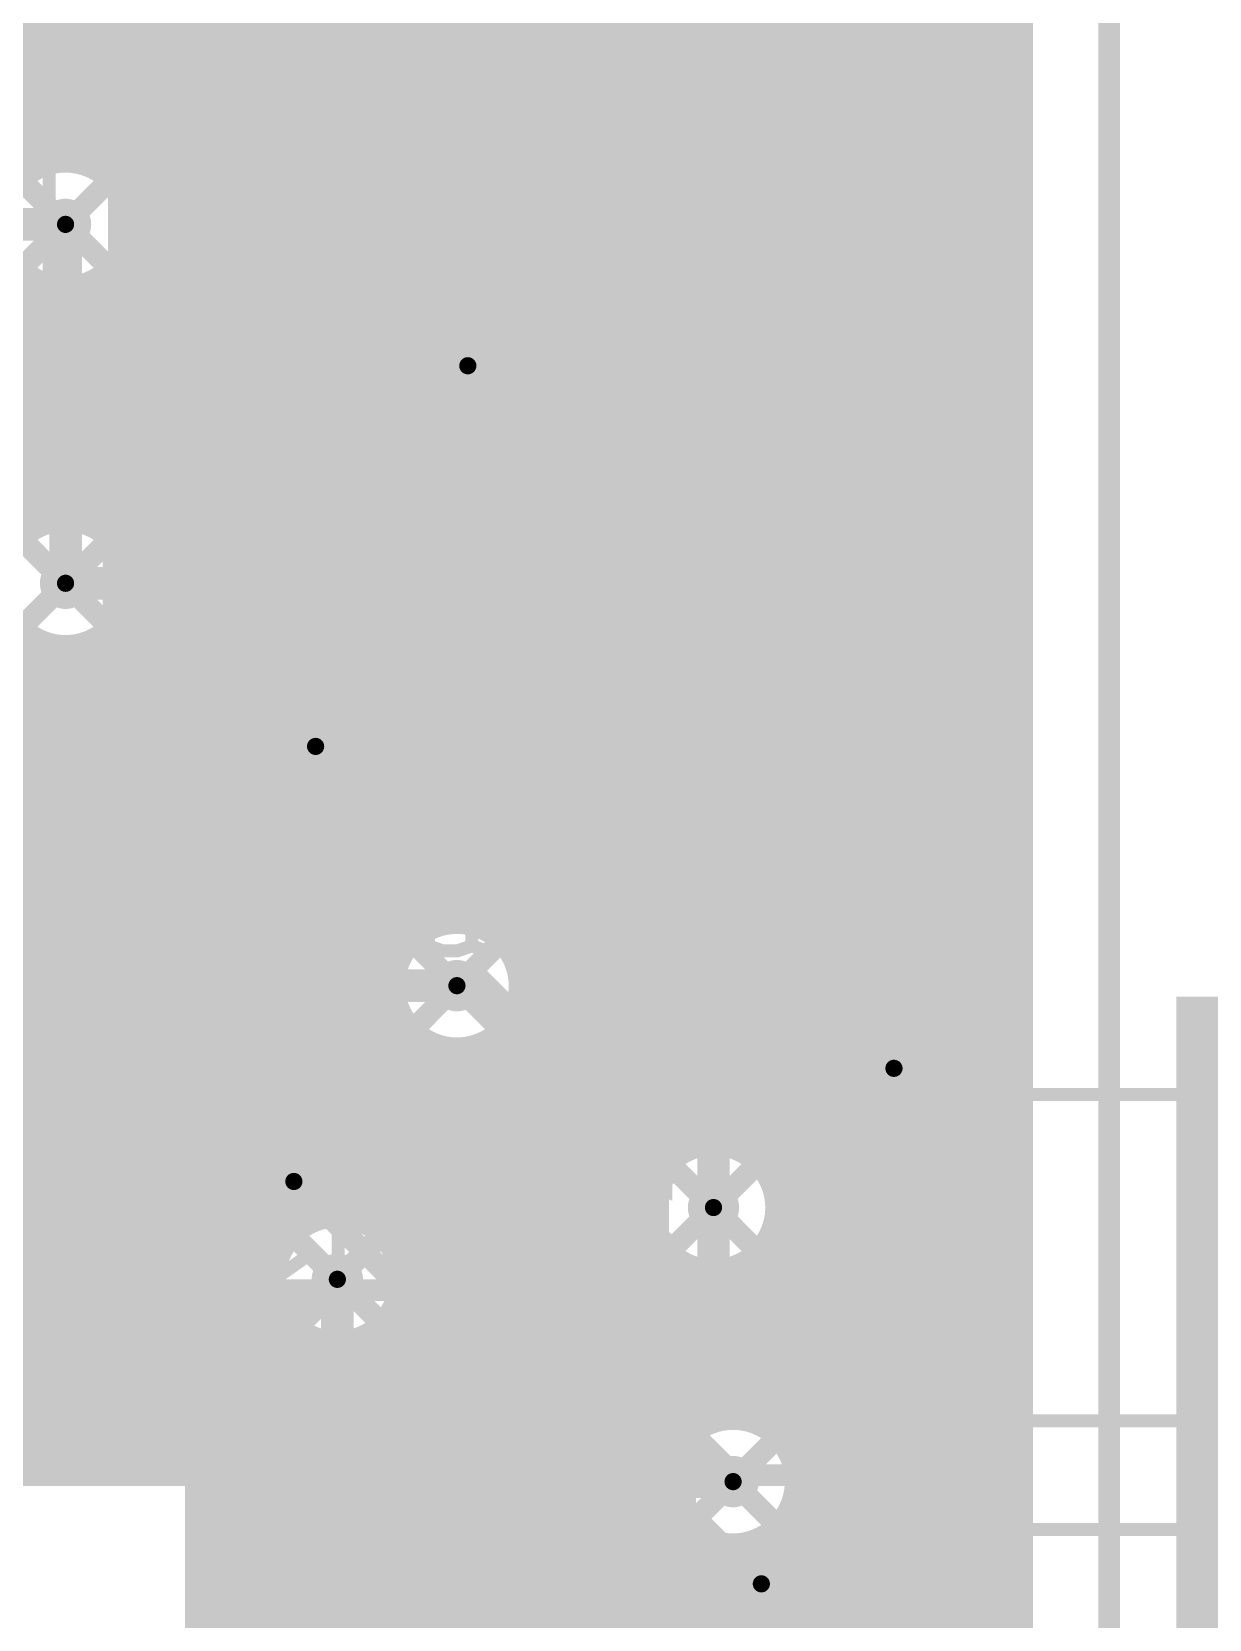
# Model space of a CAD drawing. Extents: x -11 to 221, y -93 to 178.
# Drawn here: x 53.45 to 67.21, y 98.01 to 116.55 of the extents above; entities that cross this region are included whole.
import ezdxf

# ---------------------------------------------------------------- set-up
doc = ezdxf.new("R2010")
doc.units = 0
doc.header["$MEASUREMENT"] = 0
doc.layers.get('0').update_dxf_attribs({"linetype": 'CONTINUOUS'})
for name, color, linetype in [('26-349-0_BOT', 7, 'CONTINUOUS'), ('26-349-0_DRD', 7, 'CONTINUOUS'), ('26-349-0_DRL', 2, 'CONTINUOUS'), ('26-349-0_FAB', 1, 'CONTINUOUS'), ('26-349-0_IN1', 3, 'CONTINUOUS'), ('26-349-0_IN2', 5, 'CONTINUOUS'), ('26-349-0_SMT', 14, 'CONTINUOUS'), ('26-349-0_SPT', 9, 'CONTINUOUS'), ('26-349-0_SST', 12, 'CONTINUOUS'), ('26-349-0_TOP', 11, 'CONTINUOUS'), ('THRUHOLE_TAP', 15, 'CONTINUOUS')]:
    doc.layers.add(name, color=color, linetype=linetype)

# ---------------------------------------------------------------- blocks, each defined once
blk = doc.blocks.new('ROUND_78')
at = {"const_width": 0.29972}
blk.add_lwpolyline([(-0.14986, 0, 1), (0.14986, 0, 1)], format="xyb", close=True, dxfattribs=at)
blk = doc.blocks.new('ROUND_82')
at = {"const_width": 0.29972}
blk.add_lwpolyline([(-0.14986, 0, 1), (0.14986, 0, 1)], format="xyb", close=True, dxfattribs=at)
blk = doc.blocks.new('ROUND_102')
at = {"const_width": 0.10033}
blk.add_lwpolyline([(-0.050164, 0, 1), (0.050164, 0, 1)], format="xyb", close=True, dxfattribs=at)
blk = doc.blocks.new('RECTANGLE_3')
blk.add_solid([(0.4826, 0.4064), (0.4826, -0.4064), (-0.4826, 0.4064), (-0.4826, -0.4064)])
blk = doc.blocks.new('RECTANGLE_5')
blk.add_solid([(0.63627, 0.51308), (0.63627, -0.51308), (-0.63627, 0.51308), (-0.63627, -0.51308)])
blk = doc.blocks.new('RECTANGLE_18')
blk.add_solid([(0.25019, 0.40005), (0.25019, -0.40005), (-0.25019, 0.40005), (-0.25019, -0.40005)])
blk = doc.blocks.new('RECTANGLE_57')
blk.add_solid([(0.65024, 0.40005), (0.65024, -0.40005), (-0.65024, 0.40005), (-0.65024, -0.40005)])
blk = doc.blocks.new('ROUND_88')
at = {"const_width": 0.10033}
blk.add_lwpolyline([(-0.050164, 0, 1), (0.050164, 0, 1)], format="xyb", close=True, dxfattribs=at)

msp = doc.modelspace()

# ---------------------------------------------------------------- linework, layer by layer
at = {"layer": '26-349-0_BOT', "const_width": 0.381}
for points in [[(60.325, 94.488), (60.325, 100.076), (60.071, 100.33), (60.071, 129.032), (59.69, 129.413), (59.69, 130.683)], [(61.4172, 102.8192), (61.4172, 130.0988)], [(61.6458, 99.6188), (60.706, 100.5586), (60.706, 103.124), (60.833, 103.251), (60.833, 129.286), (60.579, 129.54)], [(53.848, 114.3), (53.848, 110.109)], [(81.407, 29.21), (80.8101, 29.21), (62.23, 29.21), (60.706, 30.734), (60.706, 65.151), (59.436, 66.421), (59.436, 104.648), (58.674, 105.41), (58.42, 105.41)], [(57.023, 90.551), (57.023, 101.981)]]:
    msp.add_lwpolyline(points, dxfattribs=at)
at = {"layer": '26-349-0_DRD', "const_width": 0.254}
for points in [[(55.118, 115.57), (52.578, 115.57)], [(55.118, 115.57), (52.578, 113.03)], [(55.118, 113.03), (52.578, 115.57)], [(55.118, 113.03), (55.118, 115.57)], [(57.277, 113.919), (57.277, 111.379)], [(59.817, 113.919), (57.277, 113.919)], [(59.817, 113.919), (57.277, 111.379)], [(59.817, 111.379), (57.277, 113.919)], [(59.817, 111.379), (59.817, 113.919)], [(52.578, 113.03), (55.118, 113.03)], [(55.118, 111.379), (52.578, 111.379)], [(55.118, 111.379), (52.578, 108.839)], [(55.118, 108.839), (52.578, 111.379)], [(55.118, 108.839), (55.118, 111.379)], [(57.277, 111.379), (59.817, 111.379)], [(55.499, 109.474), (55.499, 106.934)], [(58.039, 109.474), (55.499, 109.474)], [(58.039, 109.474), (55.499, 106.934)], [(58.039, 106.934), (55.499, 109.474)], [(58.039, 106.934), (58.039, 109.474)], [(52.578, 108.839), (55.118, 108.839)], [(55.499, 106.934), (58.039, 106.934)], [(53.594, 106.807), (51.054, 106.807)], [(53.594, 106.807), (51.054, 104.267)], [(53.594, 104.267), (51.054, 106.807)], [(53.594, 104.267), (53.594, 106.807)], [(57.15, 106.68), (57.15, 104.14)], [(59.69, 106.68), (57.15, 106.68)], [(59.69, 106.68), (57.15, 104.14)], [(59.69, 104.14), (57.15, 106.68)], [(59.69, 104.14), (59.69, 106.68)], [(62.2554, 105.7148), (62.2554, 103.1748)], [(64.7954, 105.7148), (62.2554, 105.7148)], [(64.7954, 105.7148), (62.2554, 103.1748)], [(64.7954, 103.1748), (62.2554, 105.7148)], [(64.7954, 103.1748), (64.7954, 105.7148)], [(51.054, 104.267), (53.594, 104.267)], [(55.245, 104.394), (55.245, 101.854)], [(57.785, 104.394), (55.245, 104.394)], [(57.785, 104.394), (55.245, 101.854)], [(57.785, 101.854), (55.245, 104.394)], [(55.245, 104.394), (55.245, 101.854)], [(57.785, 104.394), (55.245, 104.394)], [(57.785, 104.394), (55.245, 101.854)], [(57.785, 101.854), (55.245, 104.394)], [(57.785, 101.854), (57.785, 104.394)], [(57.785, 101.854), (57.785, 104.394)], [(57.15, 104.14), (59.69, 104.14)], [(60.1472, 104.0892), (60.1472, 101.5492)], [(62.6872, 104.0892), (60.1472, 104.0892)], [(62.6872, 104.0892), (60.1472, 101.5492)], [(62.6872, 101.5492), (60.1472, 104.0892)], [(62.6872, 101.5492), (62.6872, 104.0892)], [(55.753, 103.251), (55.753, 100.711)], [(58.293, 103.251), (55.753, 103.251)], [(58.293, 103.251), (55.753, 100.711)], [(58.293, 100.711), (55.753, 103.251)], [(58.293, 100.711), (58.293, 103.251)], [(62.2554, 103.1748), (64.7954, 103.1748)], [(55.245, 101.854), (57.785, 101.854)], [(55.245, 101.854), (57.785, 101.854)], [(60.1472, 101.5492), (62.6872, 101.5492)], [(60.3758, 100.8888), (60.3758, 98.3488)], [(62.9158, 100.8888), (60.3758, 100.8888)], [(62.9158, 100.8888), (60.3758, 98.3488)], [(62.9158, 98.3488), (60.3758, 100.8888)], [(62.9158, 98.3488), (62.9158, 100.8888)], [(55.753, 100.711), (58.293, 100.711)], [(60.706, 99.695), (60.706, 97.155)], [(63.246, 99.695), (60.706, 99.695)], [(63.246, 99.695), (60.706, 97.155)], [(63.246, 97.155), (60.706, 99.695)], [(60.706, 99.695), (60.706, 97.155)], [(63.246, 99.695), (60.706, 99.695)], [(63.246, 99.695), (60.706, 97.155)], [(63.246, 97.155), (60.706, 99.695)], [(63.246, 97.155), (63.246, 99.695)], [(63.246, 97.155), (63.246, 99.695)], [(60.3758, 98.3488), (62.9158, 98.3488)]]:
    msp.add_lwpolyline(points, dxfattribs=at)
at = {"layer": '26-349-0_DRL', "const_width": 2.49936}
for points in [[(68.199, 116.586), (83.185, 116.586), (86.614, 120.015), (86.614, 143.256)], [(68.072, 52.959), (68.072, 105.283)]]:
    msp.add_lwpolyline(points, dxfattribs=at)
at = {"layer": '26-349-0_FAB', "const_width": 0.254}
msp.add_lwpolyline([(-7.62, 142.24), (-7.62, 102.87), (17.78, 102.87), (17.78, 93.345), (55.88, 93.345), (55.88, 55.245), (48.895, 55.245), (48.895, -6.985), (109.22, -6.985), (109.22, 45.72), (66.04, 45.72), (66.04, 142.875), (33.655, 142.875), (27.94, 148.59), (27.94, 152.4), (11.43, 152.4), (11.43, 142.24), (-7.62, 142.24)], dxfattribs=at)
at = {"layer": '26-349-0_IN1', "const_width": 0.254}
for points in [[(62.2046, 139.446), (62.2046, 100.09124)], [(62.4332, 139.446), (62.4332, 98.9965)], [(62.6618, 139.446), (62.6618, 98.679)], [(62.8904, 139.446), (62.8904, 104.80802)], [(63.119, 139.446), (63.119, 105.05186)], [(63.3476, 139.446), (63.3476, 105.15346)], [(63.5762, 139.446), (63.5762, 105.17378)], [(63.8048, 139.446), (63.8048, 105.12044)], [(64.0334, 139.446), (64.0334, 104.97058)], [(64.262, 139.446), (64.262, 89.82456)], [(64.4906, 139.446), (64.4906, 90.09888)], [(64.7192, 139.446), (64.7192, 90.21064)], [(64.9478, 139.446), (64.9478, 90.24112)], [(65.024, 139.446), (65.024, 90.2335)], [(59.2328, 130.1115), (59.2328, 112.903)], [(59.4614, 129.98704), (59.4614, 25.88768)], [(59.69, 129.95148), (59.69, 94.85122)], [(61.976, 129.62636), (61.976, 103.29164)], [(61.2902, 129.36728), (61.2902, 103.53802)], [(61.5188, 129.3749), (61.5188, 103.5431)], [(61.7474, 129.44602), (61.7474, 103.47198)], [(59.9186, 129.22504), (59.9186, 95.09506)], [(60.1472, 128.94818), (60.1472, 95.19666)], [(61.0616, 128.98882), (61.0616, 103.45928)], [(60.3758, 128.83642), (60.3758, 95.21698)], [(60.6044, 128.80848), (60.6044, 95.16364)], [(60.833, 128.8542), (60.833, 103.25862)], [(53.975, 127.6096), (53.975, 115.01882)], [(59.0042, 127.51816), (59.0042, 113.2205)], [(53.7464, 127.28702), (53.7464, 115.0239)], [(54.2036, 127.28702), (54.2036, 114.94008)], [(58.7756, 127.23622), (58.7756, 113.34242)], [(53.5178, 127.09144), (53.5178, 114.95278)], [(54.4322, 127.09144), (54.4322, 114.73942)], [(56.9468, 127.10922), (56.9468, 108.91266)], [(58.547, 127.05842), (58.547, 113.38052)], [(54.6608, 126.9619), (54.6608, 106.426)], [(54.8894, 126.88316), (54.8894, 106.426)], [(57.1754, 126.9746), (57.1754, 108.81106)], [(57.404, 126.88824), (57.404, 108.56722)], [(58.0898, 126.87046), (58.0898, 113.2205)], [(58.3184, 126.94158), (58.3184, 113.34242)], [(55.118, 126.84252), (55.118, 106.426)], [(57.6326, 126.84506), (57.6326, 102.38486)], [(57.8612, 126.83998), (57.8612, 112.903)], [(55.3466, 122.30608), (55.3466, 106.426)], [(56.7182, 122.16384), (56.7182, 108.93298)], [(55.5752, 121.92762), (55.5752, 93.36278)], [(56.4896, 121.88698), (56.4896, 108.87964)], [(55.8038, 121.793), (55.8038, 103.29418)], [(56.0324, 121.74728), (56.0324, 103.67264)], [(56.261, 121.77522), (56.261, 108.72978)], [(65.024, 116.5606), (51.74996, 116.5606)], [(65.024, 116.332), (47.98822, 116.332)], [(65.024, 116.1034), (37.62248, 116.1034)], [(65.024, 115.8748), (37.58692, 115.8748)], [(65.024, 115.6462), (49.96942, 115.6462)], [(65.024, 115.4176), (50.17008, 115.4176)], [(65.024, 115.189), (50.24882, 115.189)], [(53.53304, 114.9604), (51.74996, 114.9604)], [(65.024, 114.9604), (54.16296, 114.9604)], [(65.024, 114.7318), (54.43728, 114.7318)], [(65.024, 114.5032), (54.54904, 114.5032)], [(65.024, 114.2746), (54.57952, 114.2746)], [(65.024, 114.046), (54.5338, 114.046)], [(65.024, 113.8174), (54.39664, 113.8174)], [(54.4322, 113.86058), (54.4322, 110.54842)], [(53.67528, 113.5888), (51.60518, 113.5888)], [(53.5178, 113.64722), (53.5178, 110.76178)], [(53.7464, 113.5761), (53.7464, 110.8329)], [(53.975, 113.57864), (53.975, 110.82782)], [(65.024, 113.5888), (54.01818, 113.5888)], [(54.2036, 113.65992), (54.2036, 110.74908)], [(58.37428, 113.3602), (37.59454, 113.3602)], [(65.024, 113.3602), (58.71718, 113.3602)], [(57.99582, 113.1316), (37.52342, 113.1316)], [(65.024, 113.1316), (59.09564, 113.1316)], [(57.8612, 112.903), (46.88078, 112.903)], [(65.024, 112.903), (59.2328, 112.903)], [(57.81548, 112.6744), (47.03064, 112.6744)], [(65.024, 112.6744), (59.27852, 112.6744)], [(57.84342, 112.4458), (47.08398, 112.4458)], [(65.024, 112.4458), (59.24804, 112.4458)], [(57.95518, 112.2172), (47.06366, 112.2172)], [(57.8612, 112.395), (57.8612, 105.88244)], [(65.024, 112.2172), (59.13628, 112.2172)], [(59.2328, 112.395), (59.2328, 52.324)], [(58.0898, 112.0775), (58.0898, 106.06278)], [(59.0042, 112.0775), (59.0042, 105.84942)], [(58.23204, 111.9886), (46.96206, 111.9886)], [(58.3184, 111.95304), (58.3184, 106.1339)], [(58.547, 111.91748), (58.547, 106.12882)], [(58.7756, 111.95304), (58.7756, 106.05008)], [(65.024, 111.9886), (58.86196, 111.9886)], [(65.024, 111.76), (46.71822, 111.76)], [(65.024, 111.5314), (37.5666, 111.5314)], [(65.024, 111.3028), (37.61486, 111.3028)], [(65.024, 111.0742), (37.62502, 111.0742)], [(65.024, 110.8456), (37.59962, 110.8456)], [(65.024, 110.617), (54.37378, 110.617)], [(65.024, 110.3884), (54.52364, 110.3884)], [(65.024, 110.1598), (54.57698, 110.1598)], [(65.024, 109.9312), (54.55666, 109.9312)], [(54.4322, 109.66958), (54.4322, 106.426)], [(65.024, 109.7026), (54.45506, 109.7026)], [(53.48478, 109.474), (38.62578, 109.474)], [(53.5178, 109.45622), (53.5178, 106.426)], [(54.2036, 109.46892), (54.2036, 106.426)], [(65.024, 109.474), (54.21122, 109.474)], [(65.024, 109.2454), (38.77564, 109.2454)], [(53.7464, 109.3851), (53.7464, 106.426)], [(53.975, 109.38764), (53.975, 106.426)], [(65.024, 109.0168), (38.82898, 109.0168)], [(56.32958, 108.7882), (38.80866, 108.7882)], [(65.024, 108.7882), (57.20842, 108.7882)], [(56.12892, 108.5596), (38.70706, 108.5596)], [(65.024, 108.5596), (57.40908, 108.5596)], [(56.04764, 108.331), (51.96078, 108.331)], [(65.024, 108.331), (57.48782, 108.331)], [(56.0451, 108.1024), (52.11064, 108.1024)], [(65.024, 108.1024), (57.4929, 108.1024)], [(56.11622, 107.8738), (52.16398, 107.8738)], [(57.404, 107.84078), (57.404, 102.60584)], [(65.024, 107.8738), (57.42178, 107.8738)], [(56.29656, 107.6452), (52.14366, 107.6452)], [(56.261, 107.67822), (56.261, 103.8098)], [(57.1754, 107.5944), (57.1754, 103.43896)], [(65.024, 107.6452), (57.24144, 107.6452)], [(65.024, 107.4166), (52.04206, 107.4166)], [(56.4896, 107.52836), (56.4896, 103.85552)], [(56.7182, 107.47502), (56.7182, 103.82504)], [(56.9468, 107.4928), (56.9468, 103.71328)], [(65.024, 107.188), (51.79822, 107.188)], [(65.024, 106.9594), (28.829, 106.9594)], [(65.024, 106.7308), (28.829, 106.7308)], [(65.024, 106.5022), (28.829, 106.5022)], [(55.372, 106.426), (28.829, 106.426)], [(55.372, 106.426), (55.372, 93.42882)], [(65.024, 106.2736), (55.372, 106.2736)], [(58.05678, 106.045), (55.372, 106.045)], [(65.024, 106.045), (58.78322, 106.045)], [(57.8104, 105.8164), (55.372, 105.8164)], [(65.024, 105.8164), (59.02706, 105.8164)], [(57.7088, 105.5878), (55.372, 105.5878)], [(65.024, 105.5878), (59.12866, 105.5878)], [(57.69102, 105.3592), (55.372, 105.3592)], [(65.024, 105.3592), (59.14898, 105.3592)], [(57.74436, 105.1306), (55.372, 105.1306)], [(63.2714, 105.1306), (59.09564, 105.1306)], [(65.024, 105.1306), (63.7794, 105.1306)], [(57.89422, 104.902), (55.372, 104.902)], [(57.8612, 104.93756), (57.8612, 96.86544)], [(62.9539, 104.902), (58.94578, 104.902)], [(59.0042, 104.97058), (59.0042, 95.64878)], [(65.024, 104.902), (64.0969, 104.902)], [(62.82944, 104.6734), (55.372, 104.6734)], [(58.0898, 104.75722), (58.0898, 96.80448)], [(58.3184, 104.6861), (58.3184, 96.63938)], [(58.547, 104.68864), (58.547, 95.85198)], [(58.7756, 104.76992), (58.7756, 95.79864)], [(65.024, 104.6734), (64.21882, 104.6734)], [(62.79388, 104.4448), (55.372, 104.4448)], [(65.024, 104.4448), (64.25692, 104.4448)], [(62.82944, 104.2162), (55.372, 104.2162)], [(62.8904, 104.08158), (62.8904, 94.18066)], [(65.024, 104.2162), (64.21882, 104.2162)], [(62.9539, 103.9876), (55.372, 103.9876)], [(64.0334, 103.91902), (64.0334, 94.27718)], [(65.024, 103.9876), (64.0969, 103.9876)], [(56.15178, 103.759), (55.372, 103.759)], [(63.2714, 103.759), (56.87822, 103.759)], [(63.119, 103.8352), (63.119, 94.40164)], [(63.3476, 103.7336), (63.3476, 94.49308)], [(63.5762, 103.71582), (63.5762, 94.50324)], [(65.024, 103.759), (63.7794, 103.759)], [(63.8048, 103.76916), (63.8048, 94.44228)], [(55.9054, 103.5304), (55.372, 103.5304)], [(61.24448, 103.5304), (57.12206, 103.5304)], [(65.024, 103.5304), (61.58738, 103.5304)], [(55.8038, 103.3018), (55.372, 103.3018)], [(60.86602, 103.3018), (57.22366, 103.3018)], [(65.024, 103.3018), (61.96584, 103.3018)], [(55.78602, 103.0732), (55.372, 103.0732)], [(55.8038, 102.95128), (55.8038, 93.18244)], [(60.7314, 103.0732), (57.24398, 103.0732)], [(65.024, 103.0732), (62.103, 103.0732)], [(55.83936, 102.8446), (55.372, 102.8446)], [(57.1754, 102.80904), (57.1754, 102.69728)], [(60.68568, 102.8446), (57.19064, 102.8446)], [(65.024, 102.8446), (62.14872, 102.8446)], [(55.98922, 102.616), (55.372, 102.616)], [(56.0324, 102.57282), (56.0324, 92.583)], [(60.71362, 102.616), (57.38622, 102.616)], [(65.024, 102.616), (62.11824, 102.616)], [(56.4134, 102.3874), (55.372, 102.3874)], [(56.261, 102.4382), (56.261, 92.583)], [(60.82538, 102.3874), (57.63006, 102.3874)], [(65.024, 102.3874), (62.00648, 102.3874)], [(60.833, 102.37978), (60.833, 95.01378)], [(61.976, 102.34676), (61.976, 100.27158)], [(56.3118, 102.1588), (55.372, 102.1588)], [(61.10224, 102.1588), (57.73166, 102.1588)], [(61.0616, 102.17912), (61.0616, 100.05822)], [(61.2902, 102.09784), (61.2902, 100.25888)], [(61.5188, 102.0953), (61.5188, 100.33762)], [(65.024, 102.1588), (61.73216, 102.1588)], [(61.7474, 102.16642), (61.7474, 100.3427)], [(56.29402, 101.9302), (55.372, 101.9302)], [(65.024, 101.9302), (57.75198, 101.9302)], [(56.34736, 101.7016), (55.372, 101.7016)], [(65.024, 101.7016), (57.69864, 101.7016)], [(56.49722, 101.473), (55.372, 101.473)], [(56.4896, 101.48062), (56.4896, 92.583)], [(65.024, 101.473), (57.54878, 101.473)], [(57.6326, 101.57714), (57.6326, 96.85528)], [(56.7182, 101.31552), (56.7182, 92.583)], [(57.404, 101.35616), (57.404, 96.76384)], [(65.024, 101.2444), (55.372, 101.2444)], [(56.9468, 101.25202), (56.9468, 91.27744)], [(57.1754, 101.26472), (57.1754, 96.54286)], [(65.024, 101.0158), (55.372, 101.0158)], [(65.024, 100.7872), (55.372, 100.7872)], [(65.024, 100.5586), (55.372, 100.5586)], [(61.47308, 100.33), (55.372, 100.33)], [(65.024, 100.33), (61.81598, 100.33)], [(61.09462, 100.1014), (55.372, 100.1014)], [(65.024, 100.1014), (62.19444, 100.1014)], [(60.96, 99.8728), (55.372, 99.8728)], [(65.024, 99.8728), (62.3316, 99.8728)], [(60.91428, 99.6442), (55.372, 99.6442)], [(65.024, 99.6442), (62.37732, 99.6442)], [(60.94222, 99.4156), (55.372, 99.4156)], [(65.024, 99.4156), (62.34684, 99.4156)], [(61.05398, 99.187), (55.372, 99.187)], [(61.0616, 99.17938), (61.0616, 87.79764)], [(62.2046, 99.14636), (62.2046, 99.11842)], [(65.024, 99.187), (62.23508, 99.187)], [(61.33084, 98.9584), (55.372, 98.9584)], [(61.2902, 98.97872), (61.2902, 98.679)], [(65.024, 98.9584), (62.47638, 98.9584)], [(61.31052, 98.7298), (55.372, 98.7298)], [(65.024, 98.7298), (62.64148, 98.7298)], [(61.24702, 98.5012), (55.372, 98.5012)], [(65.024, 98.5012), (62.70244, 98.5012)], [(61.25972, 98.2726), (55.372, 98.2726)], [(61.2902, 98.171), (61.2902, 87.78748)], [(62.6618, 98.171), (62.6618, 92.53728)], [(65.024, 98.2726), (62.69228, 98.2726)], [(61.35116, 98.044), (55.372, 98.044)], [(65.024, 98.044), (62.60084, 98.044)]]:
    msp.add_lwpolyline(points, dxfattribs=at)
for points in [[(53.848, 115.03152, 0.4142136), (53.11648, 114.3)], [(54.57952, 114.3, 0.4142136), (53.848, 115.03152)], [(53.11648, 114.3, 0.4142136), (53.848, 113.56848)], [(53.848, 113.56848, 0.4142136), (54.57952, 114.3)], [(58.547, 113.38052, 0.4142136), (57.81548, 112.649)], [(59.27852, 112.649, 0.4142136), (58.547, 113.38052)], [(57.81548, 112.649, 0.4142136), (58.547, 111.91748)], [(58.547, 111.91748, 0.4142136), (59.27852, 112.649)], [(53.848, 110.84052, 0.4142136), (53.11648, 110.109)], [(54.57952, 110.109, 0.4142136), (53.848, 110.84052)], [(53.11648, 110.109, 0.4142136), (53.848, 109.37748)], [(53.848, 109.37748, 0.4142136), (54.57952, 110.109)], [(56.769, 108.93552, 0.4142136), (56.03748, 108.204)], [(57.50052, 108.204, 0.4142136), (56.769, 108.93552)], [(56.03748, 108.204, 0.4142136), (56.769, 107.47248)], [(56.769, 107.47248, 0.4142136), (57.50052, 108.204)], [(58.42, 106.14152, 0.4142136), (57.68848, 105.41)], [(59.15152, 105.41, 0.4142136), (58.42, 106.14152)], [(57.68848, 105.41, 0.4142136), (58.42, 104.67848)], [(58.42, 104.67848, 0.4142136), (59.15152, 105.41)], [(63.5254, 105.17632, 0.4142136), (62.79388, 104.4448)], [(64.25692, 104.4448, 0.4142136), (63.5254, 105.17632)], [(62.79388, 104.4448, 0.4142136), (63.5254, 103.71328)], [(63.5254, 103.71328, 0.4142136), (64.25692, 104.4448)], [(56.515, 103.85552, 0.4142136), (55.78348, 103.124)], [(56.515, 103.85552, 0.4142136), (55.78348, 103.124)], [(57.24652, 103.124, 0.4142136), (56.515, 103.85552)], [(57.24652, 103.124, 0.4142136), (56.515, 103.85552)], [(61.4172, 103.55072, 0.4142136), (60.68568, 102.8192)], [(62.14872, 102.8192, 0.4142136), (61.4172, 103.55072)], [(55.78348, 103.124, 0.3770143), (56.42102, 102.39756)], [(55.78348, 103.124, 0.3770143), (56.42102, 102.39756)], [(57.11444, 102.70744, 0.1530038), (57.24497, 103.124)], [(57.11444, 102.70744, 0.1530038), (57.24497, 103.124)], [(60.68568, 102.8192, 0.4142136), (61.4172, 102.08768)], [(61.4172, 102.08768, 0.4142136), (62.14872, 102.8192)], [(57.75452, 101.981, 0.3779968), (57.11444, 102.70744)], [(56.42102, 102.39756, 0.1524972), (56.29095, 101.981)], [(56.29148, 101.981, 0.4142136), (57.023, 101.24948)], [(57.023, 101.24948, 0.4142136), (57.75452, 101.981)], [(61.6458, 100.35032, 0.4142136), (60.91428, 99.6188)], [(62.37732, 99.6188, 0.4142136), (61.6458, 100.35032)], [(60.91428, 99.6188, 0.3310226), (61.43498, 98.91776)], [(62.18682, 99.12604, 0.1868162), (62.37759, 99.6188)], [(62.70752, 98.425, 0.3310226), (62.18682, 99.12604)], [(61.43498, 98.91776, 0.1868162), (61.24421, 98.425)], [(61.24448, 98.425, 0.4142136), (61.976, 97.69348)], [(61.976, 97.69348, 0.4142136), (62.70752, 98.425)]]:
    msp.add_lwpolyline(points, format="xyb", dxfattribs=at)
at = {"layer": '26-349-0_IN2', "const_width": 0.254}
for points in [[(63.2968, 143.002), (63.2968, 94.47784)], [(63.0682, 133.30428), (63.0682, 94.36608)], [(62.611, 132.7912), (62.611, 81.90484)], [(62.8396, 132.92582), (62.8396, 94.09176)], [(62.1538, 132.77342), (62.1538, 100.14458)], [(62.3824, 132.74548), (62.3824, 81.99628)], [(63.5254, 131.04114), (63.5254, 94.50832)], [(63.754, 130.82016), (63.754, 94.4626)], [(64.4398, 130.77952), (64.4398, 75.91298)], [(64.516, 130.82016), (64.516, 75.90282)], [(63.9826, 130.72872), (63.9826, 94.32544)], [(64.2112, 130.71602), (64.2112, 93.94698)], [(59.4106, 130.00736), (59.4106, 66.44386)], [(59.6392, 129.95402), (59.6392, 94.742)], [(61.9252, 129.57302), (61.9252, 103.34498)], [(59.8678, 129.36728), (59.8678, 95.0595)], [(61.468, 129.36982), (61.468, 103.54818)], [(61.6966, 129.42316), (61.6966, 103.49484)], [(61.2394, 129.22504), (61.2394, 103.52786)], [(60.0964, 128.98882), (60.0964, 95.18142)], [(61.0108, 128.94818), (61.0108, 103.42626)], [(60.325, 128.8542), (60.325, 95.21952)], [(60.5536, 128.80848), (60.5536, 95.18142)], [(60.7822, 128.83642), (60.7822, 103.18242)], [(59.182, 127.95504), (59.182, 95.377)], [(53.9242, 127.51816), (53.9242, 115.02644)], [(56.4388, 127.48006), (56.4388, 102.42042)], [(58.9534, 127.44196), (58.9534, 105.91038)], [(53.6956, 127.23622), (53.6956, 115.01628)], [(54.1528, 127.3429), (54.1528, 114.96548)], [(56.6674, 127.37592), (56.6674, 102.62108)], [(53.467, 127.05842), (53.467, 114.92484)], [(54.3814, 127.127), (54.3814, 114.80038)], [(56.2102, 127.21336), (56.2102, 99.695)], [(56.896, 127.14732), (56.896, 102.69982)], [(58.7248, 127.1905), (58.7248, 106.07548)], [(54.61, 126.9873), (54.61, 99.695)], [(54.8386, 126.89586), (54.8386, 99.695)], [(55.5244, 126.86538), (55.5244, 99.695)], [(55.753, 126.93142), (55.753, 99.695)], [(55.9816, 127.04064), (55.9816, 99.695)], [(57.1246, 127), (57.1246, 102.7049)], [(57.3532, 126.90348), (57.3532, 102.63378)], [(58.039, 126.8603), (58.039, 106.03484)], [(58.2676, 126.92126), (58.2676, 106.12628)], [(58.4962, 127.02794), (58.4962, 106.13644)], [(55.0672, 126.85014), (55.0672, 99.695)], [(55.2958, 126.83998), (55.2958, 99.695)], [(57.5818, 126.85268), (57.5818, 102.45344)], [(57.8104, 126.83744), (57.8104, 105.81386)], [(64.516, 116.5606), (51.74996, 116.5606)], [(64.516, 116.332), (37.61994, 116.332)], [(64.516, 116.1034), (37.62248, 116.1034)], [(64.516, 115.8748), (37.58692, 115.8748)], [(64.516, 115.6462), (49.96942, 115.6462)], [(64.516, 115.4176), (50.17008, 115.4176)], [(64.516, 115.189), (50.24882, 115.189)], [(53.53304, 114.9604), (51.74996, 114.9604)], [(64.516, 114.9604), (54.16296, 114.9604)], [(64.516, 114.7318), (54.43728, 114.7318)], [(64.516, 114.5032), (54.54904, 114.5032)], [(64.516, 114.2746), (54.57952, 114.2746)], [(64.516, 114.046), (54.5338, 114.046)], [(54.3814, 113.79962), (54.3814, 110.60938)], [(64.516, 113.8174), (54.39664, 113.8174)], [(53.67528, 113.5888), (51.60518, 113.5888)], [(53.467, 113.67516), (53.467, 110.73384)], [(53.6956, 113.58372), (53.6956, 110.82528)], [(53.9242, 113.57102), (53.9242, 110.83544)], [(64.516, 113.5888), (54.01818, 113.5888)], [(54.1528, 113.63452), (54.1528, 110.77448)], [(64.516, 113.3602), (37.59454, 113.3602)], [(64.516, 113.1316), (48.66386, 113.1316)], [(64.516, 112.903), (48.88484, 112.903)], [(64.516, 112.6744), (48.97628, 112.6744)], [(64.516, 112.4458), (48.98644, 112.4458)], [(64.516, 112.2172), (48.92548, 112.2172)], [(64.516, 111.9886), (48.76038, 111.9886)], [(64.516, 111.76), (37.4777, 111.76)], [(64.516, 111.5314), (37.5666, 111.5314)], [(64.516, 111.3028), (37.61486, 111.3028)], [(64.516, 111.0742), (37.62502, 111.0742)], [(64.516, 110.8456), (37.59962, 110.8456)], [(64.516, 110.617), (54.37378, 110.617)], [(64.516, 110.3884), (54.52364, 110.3884)], [(64.516, 110.1598), (54.57698, 110.1598)], [(64.516, 109.9312), (54.55666, 109.9312)], [(64.516, 109.7026), (54.45506, 109.7026)], [(53.48478, 109.474), (38.62578, 109.474)], [(53.467, 109.48416), (53.467, 99.695)], [(54.1528, 109.44352), (54.1528, 99.695)], [(64.516, 109.474), (54.21122, 109.474)], [(54.3814, 109.60862), (54.3814, 99.695)], [(64.516, 109.2454), (38.77564, 109.2454)], [(53.6956, 109.39272), (53.6956, 99.695)], [(53.9242, 109.38002), (53.9242, 99.695)], [(64.516, 109.0168), (40.47744, 109.0168)], [(64.516, 108.7882), (40.65778, 108.7882)], [(64.516, 108.5596), (50.69586, 108.5596)], [(64.516, 108.331), (51.96078, 108.331)], [(64.516, 108.1024), (52.11064, 108.1024)], [(64.516, 107.8738), (52.16398, 107.8738)], [(64.516, 107.6452), (52.14366, 107.6452)], [(64.516, 107.4166), (52.04206, 107.4166)], [(64.516, 107.188), (51.79822, 107.188)], [(64.516, 106.9594), (41.148, 106.9594)], [(64.516, 106.7308), (41.148, 106.7308)], [(64.516, 106.5022), (41.148, 106.5022)], [(64.516, 106.2736), (41.148, 106.2736)], [(58.05678, 106.045), (52.84978, 106.045)], [(64.516, 106.045), (58.78322, 106.045)], [(57.8104, 105.8164), (52.99964, 105.8164)], [(64.516, 105.8164), (59.02706, 105.8164)], [(57.7088, 105.5878), (53.05298, 105.5878)], [(64.516, 105.5878), (59.12866, 105.5878)], [(57.69102, 105.3592), (53.03266, 105.3592)], [(64.516, 105.3592), (59.14898, 105.3592)], [(57.74436, 105.1306), (52.93106, 105.1306)], [(57.8104, 105.00614), (57.8104, 96.87052)], [(64.516, 105.1306), (59.09564, 105.1306)], [(57.89422, 104.902), (52.68722, 104.902)], [(64.516, 104.902), (58.94578, 104.902)], [(58.9534, 104.90962), (58.9534, 95.6945)], [(64.516, 104.6734), (41.69664, 104.6734)], [(58.039, 104.78516), (58.039, 96.8248)], [(58.2676, 104.69372), (58.2676, 96.68764)], [(58.4962, 104.68102), (58.4962, 96.30918)], [(58.7248, 104.74452), (58.7248, 95.81642)], [(64.516, 104.4448), (41.74998, 104.4448)], [(64.516, 104.2162), (41.72966, 104.2162)], [(64.516, 103.9876), (41.62806, 103.9876)], [(64.516, 103.759), (41.38422, 103.759)], [(61.24448, 103.5304), (41.148, 103.5304)], [(64.516, 103.5304), (61.58738, 103.5304)], [(60.86602, 103.3018), (41.148, 103.3018)], [(64.516, 103.3018), (61.96584, 103.3018)], [(60.7314, 103.0732), (41.148, 103.0732)], [(64.516, 103.0732), (62.103, 103.0732)], [(60.68568, 102.8446), (41.148, 102.8446)], [(64.516, 102.8446), (62.14872, 102.8446)], [(56.65978, 102.616), (41.148, 102.616)], [(60.71362, 102.616), (57.38622, 102.616)], [(64.516, 102.616), (62.11824, 102.616)], [(56.4134, 102.3874), (41.148, 102.3874)], [(60.82538, 102.3874), (57.63006, 102.3874)], [(60.7822, 102.45598), (60.7822, 95.0595)], [(64.516, 102.3874), (62.00648, 102.3874)], [(61.0108, 102.2096), (61.0108, 99.98202)], [(61.9252, 102.29342), (61.9252, 100.29444)], [(56.3118, 102.1588), (41.148, 102.1588)], [(61.10224, 102.1588), (57.73166, 102.1588)], [(61.2394, 102.108), (61.2394, 100.22586)], [(61.468, 102.09022), (61.468, 100.32746)], [(61.6966, 102.14356), (61.6966, 100.34778)], [(64.516, 102.1588), (61.73216, 102.1588)], [(56.29402, 101.9302), (41.148, 101.9302)], [(64.516, 101.9302), (57.75198, 101.9302)], [(56.34736, 101.7016), (41.148, 101.7016)], [(64.516, 101.7016), (57.69864, 101.7016)], [(56.49722, 101.473), (41.148, 101.473)], [(56.4388, 101.54158), (56.4388, 99.695)], [(64.516, 101.473), (57.54878, 101.473)], [(57.5818, 101.50856), (57.5818, 96.84004)], [(56.6674, 101.34092), (56.6674, 99.695)], [(57.3532, 101.32822), (57.3532, 99.695)], [(64.516, 101.2444), (49.84496, 101.2444)], [(56.896, 101.25964), (56.896, 99.695)], [(57.1246, 101.2571), (57.1246, 99.695)], [(64.516, 101.0158), (50.11928, 101.0158)], [(64.516, 100.7872), (50.23104, 100.7872)], [(64.516, 100.5586), (50.26152, 100.5586)], [(61.47308, 100.33), (50.2158, 100.33)], [(64.516, 100.33), (61.81598, 100.33)], [(61.09462, 100.1014), (50.07864, 100.1014)], [(64.516, 100.1014), (62.19444, 100.1014)], [(60.96, 99.8728), (49.70018, 99.8728)], [(64.516, 99.8728), (62.3316, 99.8728)], [(57.404, 99.695), (49.022, 99.695), (47.879, 98.552), (43.18, 98.552)], [(57.404, 99.695), (57.404, 96.76384)], [(60.91428, 99.6442), (57.404, 99.6442)], [(64.516, 99.6442), (62.37732, 99.6442)], [(60.94222, 99.4156), (57.404, 99.4156)], [(61.0108, 99.25558), (61.0108, 94.742)], [(64.516, 99.4156), (62.34684, 99.4156)], [(61.05398, 99.187), (57.404, 99.187)], [(62.1538, 99.09302), (62.1538, 82.00644)], [(64.516, 99.187), (62.23508, 99.187)], [(61.33084, 98.9584), (57.404, 98.9584)], [(61.2394, 99.0092), (61.2394, 74.08418)], [(61.468, 98.9076), (61.468, 74.24928)], [(61.6966, 98.88982), (61.6966, 81.78038)], [(61.9252, 98.94316), (61.9252, 81.94548)], [(64.516, 98.9584), (61.96076, 98.9584)], [(64.516, 98.7298), (57.404, 98.7298)], [(64.516, 98.5012), (57.404, 98.5012)], [(64.516, 98.2726), (57.404, 98.2726)], [(64.516, 98.044), (57.404, 98.044)]]:
    msp.add_lwpolyline(points, dxfattribs=at)
for points in [[(53.848, 115.03152, 0.4142136), (53.11648, 114.3)], [(54.57952, 114.3, 0.4142136), (53.848, 115.03152)], [(53.11648, 114.3, 0.4142136), (53.848, 113.56848)], [(53.848, 113.56848, 0.4142136), (54.57952, 114.3)], [(53.848, 110.84052, 0.4142136), (53.11648, 110.109)], [(54.57952, 110.109, 0.4142136), (53.848, 110.84052)], [(53.11648, 110.109, 0.4142136), (53.848, 109.37748)], [(53.848, 109.37748, 0.4142136), (54.57952, 110.109)], [(58.42, 106.14152, 0.4142136), (57.68848, 105.41)], [(59.15152, 105.41, 0.4142136), (58.42, 106.14152)], [(57.68848, 105.41, 0.4142136), (58.42, 104.67848)], [(58.42, 104.67848, 0.4142136), (59.15152, 105.41)], [(61.4172, 103.55072, 0.4142136), (60.68568, 102.8192)], [(62.14872, 102.8192, 0.4142136), (61.4172, 103.55072)], [(60.68568, 102.8192, 0.4142136), (61.4172, 102.08768)], [(61.4172, 102.08768, 0.4142136), (62.14872, 102.8192)], [(57.023, 102.71252, 0.4142136), (56.29148, 101.981)], [(57.75452, 101.981, 0.4142136), (57.023, 102.71252)], [(56.29148, 101.981, 0.4142136), (57.023, 101.24948)], [(57.023, 101.24948, 0.4142136), (57.75452, 101.981)], [(61.6458, 100.35032, 0.4142136), (60.91428, 99.6188)], [(62.37732, 99.6188, 0.4142136), (61.6458, 100.35032)], [(60.91428, 99.6188, 0.4142136), (61.6458, 98.88728)], [(61.6458, 98.88728, 0.4142136), (62.37732, 99.6188)]]:
    msp.add_lwpolyline(points, format="xyb", dxfattribs=at)
at = {"layer": '26-349-0_SST', "const_width": 0.1524}
for points in [[(53.6575, 111.9251), (41.5798, 111.9251), (41.5798, 117.6274), (52.4891, 117.6274), (53.6575, 116.459), (53.6575, 111.9251)], [(54.4195, 116.3955), (54.4195, 113.4745), (56.0578, 113.4745), (56.0578, 116.3955), (54.4195, 116.3955)], [(57.56656, 116.00942), (57.56656, 116.24818)], [(57.56656, 116.1288), (58.58256, 116.1288), (58.41492, 116.24818)], [(57.56656, 115.52682), (58.58256, 115.17122), (58.58256, 115.6462)], [(60.579, 111.887), (60.579, 115.443), (58.801, 115.443), (58.801, 111.887), (60.579, 111.887)], [(61.35116, 114.64798), (61.35116, 114.29238), (61.52134, 114.173), (61.69152, 114.173), (61.85916, 114.29238), (61.85916, 114.64798), (60.84316, 114.64798)], [(57.38622, 114.3635), (57.28462, 114.3635), (57.28462, 112.9665), (57.38622, 112.9665)], [(58.18378, 112.9665), (58.28538, 112.9665), (58.28538, 114.3635), (58.18378, 114.3635)], [(61.35116, 114.3508), (60.84316, 114.173)], [(61.18352, 113.3348), (61.18352, 113.80978), (61.85916, 113.57356), (61.85916, 113.45418), (60.84316, 113.45418)], [(57.28462, 113.26622), (57.28462, 113.36528), (58.28538, 113.36528), (58.28538, 113.26622), (57.28462, 113.26622)], [(56.134, 109.347), (56.134, 112.903), (54.356, 112.903), (54.356, 109.347), (56.134, 109.347)], [(61.35116, 112.55756), (61.35116, 112.91316), (61.52134, 112.97158), (61.69152, 112.97158), (61.85916, 112.91316), (61.85916, 112.55756), (61.69152, 112.4966), (61.52134, 112.4966), (60.84316, 112.73536)], [(60.579, 108.077), (60.579, 111.633), (58.801, 111.633), (58.801, 108.077), (60.579, 108.077)], [(61.35116, 110.96498), (61.35116, 110.60938), (61.52134, 110.49), (61.69152, 110.49), (61.85916, 110.60938), (61.85916, 110.96498), (60.84316, 110.96498)], [(61.35116, 110.6678), (60.84316, 110.49)], [(61.18352, 109.6518), (61.18352, 110.12678), (61.85916, 109.89056), (61.85916, 109.77118), (60.84316, 109.77118)], [(57.38622, 109.9185), (57.28462, 109.9185), (57.28462, 108.5215), (57.38622, 108.5215)], [(58.18378, 108.5215), (58.28538, 108.5215), (58.28538, 109.9185), (58.18378, 109.9185)], [(58.28538, 109.61878), (58.28538, 109.51972), (57.28462, 109.51972), (57.28462, 109.61878), (58.28538, 109.61878)], [(61.35116, 108.87456), (61.52134, 108.8136), (61.69152, 108.8136), (61.85916, 108.87456), (61.85916, 109.23016), (61.69152, 109.28858), (61.52134, 109.28858), (61.35116, 109.23016), (61.35116, 108.87456), (61.18352, 108.8136), (61.01334, 108.8136), (60.84316, 108.87456), (60.84316, 109.23016), (61.01334, 109.28858), (61.18352, 109.28858), (61.35116, 109.23016)], [(54.73192, 108.18876), (54.67096, 108.01858), (54.31536, 108.01858), (54.25694, 108.18876), (54.25694, 108.8644), (54.31536, 109.03458), (54.67096, 109.03458), (54.73192, 108.8644)], [(55.09514, 108.18876), (55.21452, 108.01858), (55.45074, 108.01858), (55.57012, 108.18876), (55.57012, 108.3564), (55.33136, 108.69676), (55.57012, 109.03458), (55.09514, 109.03458)], [(56.34736, 108.52658), (56.40832, 108.69676), (56.40832, 108.8644), (56.34736, 109.03458), (55.99176, 109.03458), (55.93334, 108.8644), (55.93334, 108.69676), (55.99176, 108.52658), (56.34736, 108.52658), (56.40832, 108.3564), (56.40832, 108.18876), (56.34736, 108.01858), (55.99176, 108.01858), (55.93334, 108.18876), (55.93334, 108.3564), (55.99176, 108.52658)], [(58.08726, 107.8484), (58.08726, 107.4928), (58.42508, 107.37342), (58.7629, 107.37342), (59.10326, 107.4928), (59.10326, 107.8484)], [(58.08726, 107.78744), (59.10326, 107.78744)], [(57.404, 103.632), (57.404, 107.188), (55.626, 107.188), (55.626, 103.632), (57.404, 103.632)], [(58.08726, 106.6546), (58.08726, 106.89082)], [(58.08726, 106.77144), (59.10326, 106.77144), (58.93308, 106.89082)], [(55.4355, 103.9495), (55.4355, 106.8705), (53.7972, 106.8705), (53.7972, 103.9495), (55.4355, 103.9495)], [(65.06718, 106.2736), (64.21882, 106.2736), (64.05118, 106.33202), (64.05118, 106.68762), (64.21882, 106.74858), (65.06718, 106.74858)], [(58.59526, 105.87482), (58.7629, 105.8164), (58.93308, 105.8164), (59.10326, 105.87482), (59.10326, 106.23042), (58.93308, 106.28884), (58.7629, 106.28884), (58.59526, 106.23042), (58.59526, 105.87482), (58.42508, 105.8164), (58.2549, 105.8164), (58.08726, 105.87482), (58.08726, 106.23042), (58.2549, 106.28884), (58.42508, 106.28884), (58.59526, 106.23042)], [(64.05118, 105.4354), (64.05118, 105.91038), (64.72682, 105.4354), (64.897, 105.4354), (65.06718, 105.49382), (65.06718, 105.84942), (64.897, 105.91038)], [(64.05118, 104.5972), (64.05118, 105.07218), (64.72682, 104.5972), (64.897, 104.5972), (65.06718, 104.65562), (65.06718, 105.01122), (64.897, 105.07218)], [(60.3504, 104.32034), (60.3504, 103.96474), (60.52058, 103.84536), (60.69076, 103.84536), (60.8584, 103.96474), (60.8584, 104.32034), (59.8424, 104.32034)], [(72.136, 100.33), (64.516, 100.33), (64.516, 104.14), (72.136, 104.14), (72.136, 100.33)], [(60.3504, 104.02316), (59.8424, 103.84536)], [(64.42456, 103.30434), (64.00292, 103.30434), (63.85306, 103.30434), (63.70066, 103.30434), (63.20028, 103.30434), (63.20028, 103.70566), (63.70066, 103.70566), (63.85306, 103.70566), (64.00292, 103.70566), (64.42456, 103.70566)], [(63.70066, 103.70566), (63.70066, 103.30434)], [(63.85306, 103.70566), (63.85306, 103.30434)], [(64.00292, 103.70566), (64.00292, 103.30434)], [(54.79542, 103.45928), (54.79542, 103.10368), (54.96306, 102.9843), (55.13324, 102.9843), (55.30342, 103.10368), (55.30342, 103.45928), (54.28742, 103.45928)], [(59.8424, 103.36276), (60.8584, 103.00716), (60.8584, 103.48214)], [(56.18734, 102.87), (56.01716, 102.93096), (56.01716, 103.28656), (56.18734, 103.34498), (56.86552, 103.34498), (57.03316, 103.28656), (57.03316, 102.93096), (56.86552, 102.87)], [(54.79542, 103.1621), (54.28742, 102.9843)], [(59.8424, 102.46614), (60.01258, 102.58552), (60.18276, 102.64394), (60.52058, 102.64394), (60.69076, 102.58552), (60.8584, 102.46614), (60.8584, 102.34676), (60.69076, 102.22992), (60.52058, 102.16896), (60.18276, 102.16896), (60.01258, 102.22992), (59.8424, 102.34676), (59.8424, 102.46614)], [(54.45506, 102.62108), (54.28742, 102.56266), (54.28742, 102.20706), (54.45506, 102.1461), (54.79542, 102.1461), (54.96306, 102.26548), (54.96306, 102.62108), (55.30342, 102.62108), (55.30342, 102.1461)], [(56.18734, 102.50678), (56.01716, 102.3874), (56.01716, 102.15118), (56.18734, 102.0318), (56.35752, 102.0318), (56.69534, 102.27056), (57.03316, 102.0318), (57.03316, 102.50678)], [(54.28742, 101.3079), (54.28742, 101.78288), (54.96306, 101.3079), (55.13324, 101.3079), (55.30342, 101.36886), (55.30342, 101.72446), (55.13324, 101.78288)], [(59.4995, 101.7905), (59.4995, 98.8695), (61.1378, 98.8695), (61.1378, 101.7905), (59.4995, 101.7905)], [(56.52516, 101.25456), (56.52516, 101.61016), (56.69534, 101.66858), (56.86552, 101.66858), (57.03316, 101.61016), (57.03316, 101.25456), (56.86552, 101.1936), (56.69534, 101.1936), (56.01716, 101.43236)], [(64.42456, 100.76434), (64.00292, 100.76434), (63.85306, 100.76434), (63.70066, 100.76434), (63.20028, 100.76434), (63.20028, 101.16566), (63.70066, 101.16566), (63.85306, 101.16566), (64.00292, 101.16566), (64.42456, 101.16566)], [(63.70066, 101.16566), (63.70066, 100.76434)], [(63.85306, 101.16566), (63.85306, 100.76434)], [(64.00292, 101.16566), (64.00292, 100.76434)], [(72.136, 95.25), (64.516, 95.25), (64.516, 99.06), (72.136, 99.06), (72.136, 95.25)], [(64.42456, 98.22434), (64.00292, 98.22434), (63.85306, 98.22434), (63.70066, 98.22434), (63.20028, 98.22434), (63.20028, 98.62566), (63.70066, 98.62566), (63.85306, 98.62566), (64.00292, 98.62566), (64.42456, 98.62566)], [(63.70066, 98.62566), (63.70066, 98.22434)], [(63.85306, 98.62566), (63.85306, 98.22434)], [(64.00292, 98.62566), (64.00292, 98.22434)], [(61.1505, 95.0595), (61.1505, 97.9805), (59.5122, 97.9805), (59.5122, 95.0595), (61.1505, 95.0595)]]:
    msp.add_lwpolyline(points, dxfattribs=at)
at = {"layer": '26-349-0_TOP', "const_width": 0.381}
for points in [[(50.165, 110.1852), (50.165, 113.538), (51.943, 113.538), (54.356, 111.125), (56.007, 111.125), (56.642, 111.76), (56.642, 119.253), (57.785, 120.396)], [(55.245, 115.6462), (55.245, 118.999), (54.864, 119.38), (52.705, 119.38)], [(57.785, 118.364), (57.785, 114.66576)], [(59.69, 114.681), (59.67476, 114.66576), (57.785, 114.66576)], [(51.435, 114.3), (53.848, 114.3)], [(55.245, 114.2238), (55.245, 112.141)], [(57.785, 112.66424), (57.785, 110.22076)], [(59.69, 112.649), (58.547, 112.649)], [(57.785, 110.22076), (58.53176, 110.22076), (59.182, 110.871), (59.69, 110.871)], [(54.61, 106.1212), (53.6448, 106.1212), (52.705, 107.061), (52.705, 110.1852)], [(53.848, 110.109), (55.245, 110.109)], [(57.785, 110.22076), (57.67324, 110.109), (55.245, 110.109)], [(59.69, 108.839), (59.436, 108.839), (58.801, 108.204), (56.769, 108.204), (56.78424, 108.21924), (57.785, 108.21924)], [(57.785, 108.21924), (56.78424, 108.21924), (56.769, 108.204)], [(56.515, 106.426), (56.2102, 106.1212), (54.61, 106.1212)], [(58.42, 105.41), (55.372, 105.41), (54.6608, 104.6988), (54.61, 104.6988)], [(57.023, 101.981), (56.58866, 101.54666), (48.94834, 101.54666), (48.514, 101.981), (48.514, 104.267), (48.641, 104.394), (48.768, 104.394), (48.895, 104.394)], [(56.515, 104.394), (56.515, 103.124)], [(56.515, 103.124), (56.515, 104.394)], [(63.5254, 103.505), (63.5254, 104.4448), (63.5254, 104.4956)], [(63.5254, 103.505), (63.5254, 104.4448)], [(60.325, 101.0412), (61.4172, 101.0412), (61.4172, 102.8192)], [(63.5254, 100.965), (63.4492, 101.0412), (61.4172, 101.0412), (60.325, 101.0412)], [(60.325, 99.6188), (61.6458, 99.6188)], [(60.325, 99.6188), (60.325, 97.2312)], [(61.976, 98.425), (63.5254, 98.425)], [(61.976, 98.425), (63.5254, 98.425)]]:
    msp.add_lwpolyline(points, dxfattribs=at)

# ---------------------------------------------------------------- block references
at = {"layer": '26-349-0_BOT'}
for name, p in [('ROUND_78', (53.848, 114.3)), ('ROUND_78', (58.547, 112.649)), ('ROUND_78', (53.848, 110.109)), ('ROUND_78', (56.769, 108.204)), ('ROUND_78', (58.42, 105.41)), ('ROUND_78', (63.5254, 104.4448)), ('ROUND_78', (56.515, 103.124)), ('ROUND_82', (61.4172, 102.8192)), ('ROUND_78', (57.023, 101.981)), ('ROUND_78', (61.6458, 99.6188)), ('ROUND_78', (61.976, 98.425))]:
    msp.add_blockref(name, p, dxfattribs=at)
at = {"layer": '26-349-0_DRL'}
for p in [(53.848, 114.3), (58.547, 112.649), (53.848, 110.109), (56.769, 108.204), (58.42, 105.41), (63.5254, 104.4448), (56.515, 103.124), (61.4172, 102.8192), (57.023, 101.981), (61.6458, 99.6188), (61.976, 98.425)]:
    msp.add_blockref('ROUND_102', p, dxfattribs=at)
at = {"layer": '26-349-0_IN1'}
for name, p in [('ROUND_78', (53.848, 114.3)), ('ROUND_82', (58.547, 112.649)), ('ROUND_78', (53.848, 110.109)), ('ROUND_82', (56.769, 108.204)), ('ROUND_78', (58.42, 105.41)), ('ROUND_78', (63.5254, 104.4448)), ('ROUND_82', (56.515, 103.124)), ('ROUND_82', (61.4172, 102.8192)), ('ROUND_82', (57.023, 101.981)), ('ROUND_78', (61.6458, 99.6188)), ('ROUND_82', (61.976, 98.425))]:
    msp.add_blockref(name, p, dxfattribs=at)
at = {"layer": '26-349-0_IN2'}
for name, p in [('ROUND_78', (53.848, 114.3)), ('ROUND_82', (58.547, 112.649)), ('ROUND_78', (53.848, 110.109)), ('ROUND_82', (56.769, 108.204)), ('ROUND_78', (58.42, 105.41)), ('ROUND_78', (63.5254, 104.4448)), ('ROUND_82', (56.515, 103.124)), ('ROUND_82', (61.4172, 102.8192)), ('ROUND_78', (57.023, 101.981)), ('ROUND_82', (61.6458, 99.6188)), ('ROUND_82', (61.976, 98.425))]:
    msp.add_blockref(name, p, dxfattribs=at)
at = {"layer": '26-349-0_SMT'}
for name, p in [('RECTANGLE_3', (55.245, 115.6462)), ('RECTANGLE_5', (59.69, 114.681)), ('RECTANGLE_18', (57.785, 114.66576)), ('RECTANGLE_3', (55.245, 114.2238)), ('RECTANGLE_5', (59.69, 112.649)), ('RECTANGLE_18', (57.785, 112.66424)), ('RECTANGLE_5', (55.245, 112.141)), ('RECTANGLE_5', (59.69, 110.871)), ('RECTANGLE_5', (55.245, 110.109)), ('RECTANGLE_18', (57.785, 110.22076)), ('RECTANGLE_5', (59.69, 108.839)), ('RECTANGLE_18', (57.785, 108.21924)), ('RECTANGLE_5', (56.515, 106.426)), ('RECTANGLE_3', (54.61, 106.1212)), ('RECTANGLE_3', (54.61, 104.6988)), ('RECTANGLE_5', (56.515, 104.394)), ('RECTANGLE_57', (63.5254, 103.505)), ('RECTANGLE_3', (60.325, 101.0412)), ('RECTANGLE_57', (63.5254, 100.965)), ('RECTANGLE_3', (60.325, 99.6188)), ('RECTANGLE_57', (63.5254, 98.425))]:
    msp.add_blockref(name, p, dxfattribs=at)
at = {"layer": '26-349-0_SPT'}
for name, p in [('RECTANGLE_3', (55.245, 115.6462)), ('RECTANGLE_5', (59.69, 114.681)), ('RECTANGLE_18', (57.785, 114.66576)), ('RECTANGLE_3', (55.245, 114.2238)), ('RECTANGLE_5', (59.69, 112.649)), ('RECTANGLE_18', (57.785, 112.66424)), ('RECTANGLE_5', (55.245, 112.141)), ('RECTANGLE_5', (59.69, 110.871)), ('RECTANGLE_5', (55.245, 110.109)), ('RECTANGLE_18', (57.785, 110.22076)), ('RECTANGLE_5', (59.69, 108.839)), ('RECTANGLE_18', (57.785, 108.21924)), ('RECTANGLE_5', (56.515, 106.426)), ('RECTANGLE_3', (54.61, 106.1212)), ('RECTANGLE_3', (54.61, 104.6988)), ('RECTANGLE_5', (56.515, 104.394)), ('RECTANGLE_57', (63.5254, 103.505)), ('RECTANGLE_3', (60.325, 101.0412)), ('RECTANGLE_57', (63.5254, 100.965)), ('RECTANGLE_3', (60.325, 99.6188)), ('RECTANGLE_57', (63.5254, 98.425))]:
    msp.add_blockref(name, p, dxfattribs=at)
at = {"layer": '26-349-0_TOP'}
for name, p in [('RECTANGLE_3', (55.245, 115.6462)), ('RECTANGLE_5', (59.69, 114.681)), ('RECTANGLE_18', (57.785, 114.66576)), ('ROUND_78', (53.848, 114.3)), ('RECTANGLE_3', (55.245, 114.2238)), ('RECTANGLE_5', (59.69, 112.649)), ('RECTANGLE_18', (57.785, 112.66424)), ('ROUND_78', (58.547, 112.649)), ('RECTANGLE_5', (55.245, 112.141)), ('RECTANGLE_5', (59.69, 110.871)), ('RECTANGLE_5', (55.245, 110.109)), ('RECTANGLE_18', (57.785, 110.22076)), ('ROUND_78', (53.848, 110.109)), ('RECTANGLE_5', (59.69, 108.839)), ('ROUND_78', (56.769, 108.204)), ('RECTANGLE_18', (57.785, 108.21924)), ('RECTANGLE_5', (56.515, 106.426)), ('RECTANGLE_3', (54.61, 106.1212)), ('ROUND_78', (58.42, 105.41)), ('RECTANGLE_3', (54.61, 104.6988)), ('RECTANGLE_5', (56.515, 104.394)), ('ROUND_78', (63.5254, 104.4448)), ('RECTANGLE_57', (63.5254, 103.505)), ('ROUND_78', (56.515, 103.124)), ('ROUND_78', (61.4172, 102.8192)), ('ROUND_78', (57.023, 101.981)), ('RECTANGLE_3', (60.325, 101.0412)), ('RECTANGLE_57', (63.5254, 100.965)), ('RECTANGLE_3', (60.325, 99.6188)), ('ROUND_78', (61.6458, 99.6188)), ('RECTANGLE_57', (63.5254, 98.425)), ('ROUND_78', (61.976, 98.425))]:
    msp.add_blockref(name, p, dxfattribs=at)
at = {"layer": 'THRUHOLE_TAP'}
for p in [(53.848, 114.3), (58.547, 112.649), (53.848, 110.109), (56.769, 108.204), (58.42, 105.41), (63.5254, 104.4448), (56.515, 103.124), (61.4172, 102.8192), (57.023, 101.981), (61.6458, 99.6188), (61.976, 98.425)]:
    msp.add_blockref('ROUND_88', p, dxfattribs=at)

doc.saveas('drawing.dxf')
